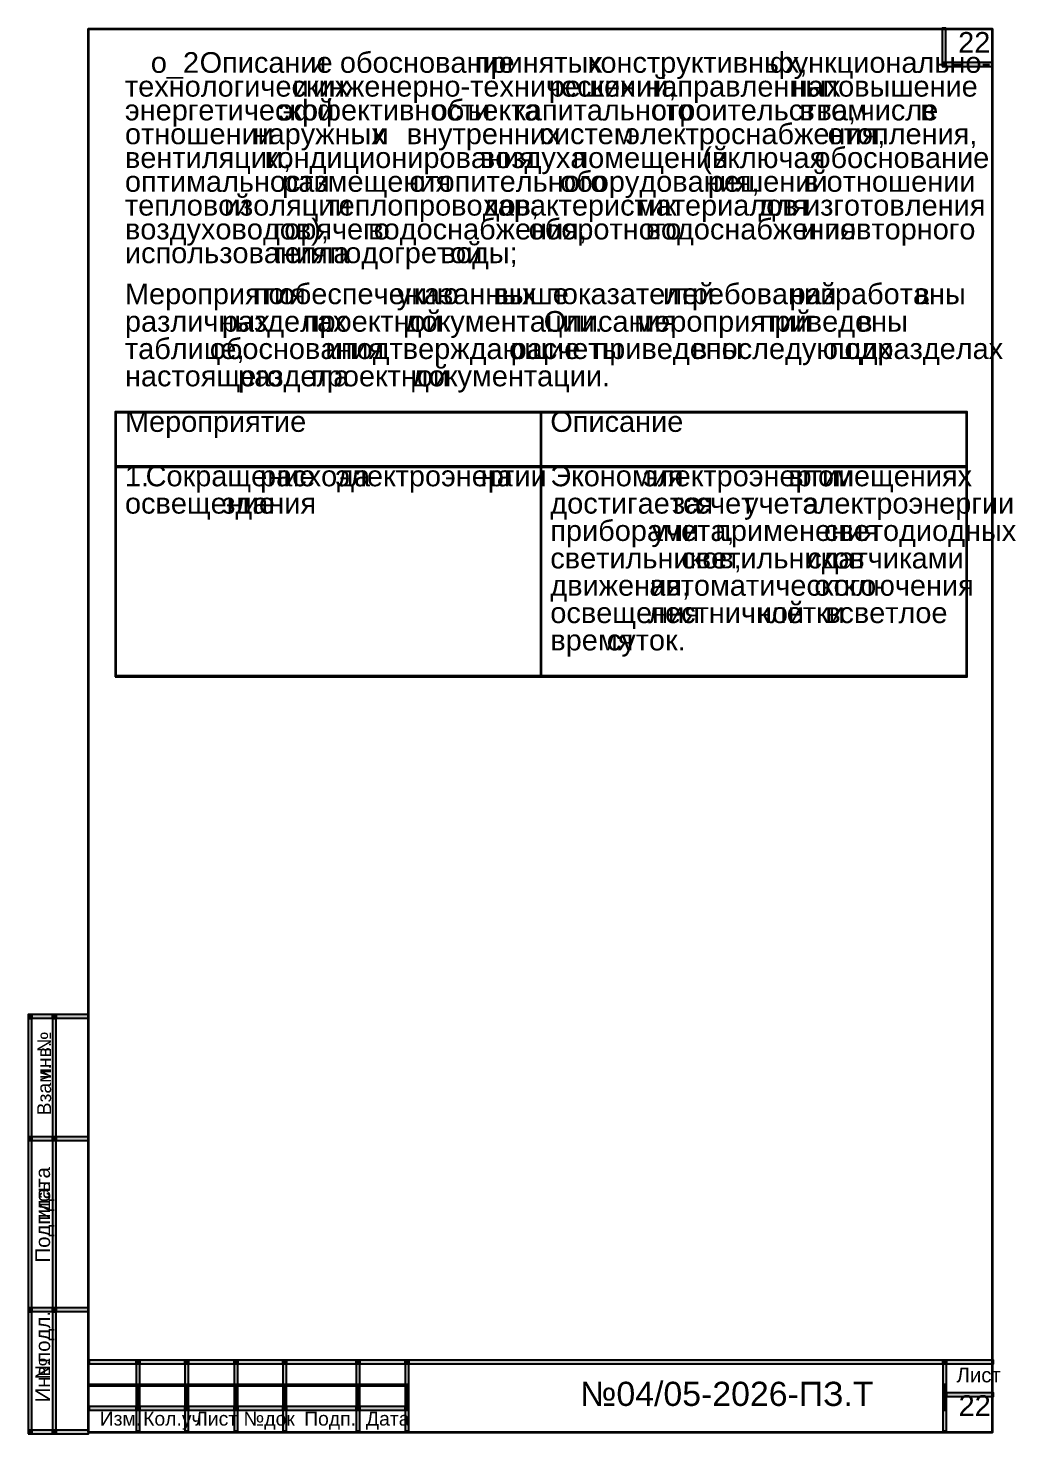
# Model space of a CAD drawing. Extents: x 8 to 21351, y 0 to 420.
# Drawn here: x 6518 to 6720.1, y 4.7 to 292.2 of the extents above; entities that cross this region are included whole.
import ezdxf

# ---------------------------------------------------------------- set-up
doc = ezdxf.new("R2010")
doc.units = 0
doc.layers.add('TEY_REVIEW_AXIS', color=7, linetype='Continuous')
doc.layers.add('TEY_REVIEW_LEADER', color=7, linetype='Continuous')
doc.styles.add('TEYPDFCAD_TEXT', font='arial.ttf')

msp = doc.modelspace()

# ---------------------------------------------------------------- hatches: boundary and pattern name
for points in [[(6705.06, 285.16), (6705.82, 285.16), (6705.82, 292.23), (6705.06, 292.23)], [(6705.06, 284.4), (6705.82, 284.4), (6705.82, 285.16), (6705.06, 285.16)], [(6705.06, 284.4), (6705.82, 284.4), (6705.82, 285.16), (6705.06, 285.16)], [(6705.82, 284.4), (6715.43, 284.4), (6715.43, 285.16), (6705.82, 285.16)], [(6535.86, 213.57), (6536.03, 213.57), (6536.03, 213.74), (6535.86, 213.74)], [(6535.86, 213.57), (6536.03, 213.57), (6536.03, 213.74), (6535.86, 213.74)], [(6535.86, 202.61), (6536.03, 202.61), (6536.03, 213.57), (6535.86, 213.57)], [(6536.03, 213.57), (6622.89, 213.57), (6622.89, 213.74), (6536.03, 213.74)], [(6622.89, 213.57), (6623.06, 213.57), (6623.06, 213.74), (6622.89, 213.74)], [(6622.89, 202.61), (6623.06, 202.61), (6623.06, 213.57), (6622.89, 213.57)], [(6623.06, 213.57), (6709.97, 213.57), (6709.97, 213.74), (6623.06, 213.74)], [(6709.97, 213.57), (6710.14, 213.57), (6710.14, 213.74), (6709.97, 213.74)], [(6709.97, 213.57), (6710.14, 213.57), (6710.14, 213.74), (6709.97, 213.74)], [(6709.97, 202.61), (6710.14, 202.61), (6710.14, 213.57), (6709.97, 213.57)], [(6535.86, 202.44), (6536.03, 202.44), (6536.03, 202.61), (6535.86, 202.61)], [(6535.86, 159.72), (6536.03, 159.72), (6536.03, 202.44), (6535.86, 202.44)], [(6536.03, 202.44), (6622.89, 202.44), (6622.89, 202.61), (6536.03, 202.61)], [(6622.89, 202.44), (6623.06, 202.44), (6623.06, 202.61), (6622.89, 202.61)], [(6622.89, 159.72), (6623.06, 159.72), (6623.06, 202.44), (6622.89, 202.44)], [(6623.06, 202.44), (6709.97, 202.44), (6709.97, 202.61), (6623.06, 202.61)], [(6709.97, 202.44), (6710.14, 202.44), (6710.14, 202.61), (6709.97, 202.61)], [(6709.97, 159.72), (6710.14, 159.72), (6710.14, 202.44), (6709.97, 202.44)], [(6535.86, 159.55), (6536.03, 159.55), (6536.03, 159.72), (6535.86, 159.72)], [(6535.86, 159.55), (6536.03, 159.55), (6536.03, 159.72), (6535.86, 159.72)], [(6536.03, 159.55), (6622.89, 159.55), (6622.89, 159.72), (6536.03, 159.72)], [(6622.89, 159.55), (6623.06, 159.55), (6623.06, 159.72), (6622.89, 159.72)], [(6623.06, 159.55), (6709.97, 159.55), (6709.97, 159.72), (6623.06, 159.72)], [(6709.97, 159.55), (6710.14, 159.55), (6710.14, 159.72), (6709.97, 159.72)], [(6709.97, 159.55), (6710.14, 159.55), (6710.14, 159.72), (6709.97, 159.72)], [(6518.03, 89.66), (6518.8, 89.66), (6518.8, 90.47), (6518.03, 90.47)], [(6518.03, 89.7), (6518.8, 89.7), (6518.8, 90.47), (6518.03, 90.47)], [(6518.03, 65.45), (6518.8, 65.45), (6518.8, 89.66), (6518.03, 89.66)], [(6518.8, 89.7), (6523.03, 89.7), (6523.03, 90.47), (6518.8, 90.47)], [(6523.03, 89.7), (6523.79, 89.7), (6523.79, 90.47), (6523.03, 90.47)], [(6523.03, 89.66), (6523.79, 89.66), (6523.79, 89.7), (6523.03, 89.7)], [(6523.03, 65.45), (6523.79, 65.45), (6523.79, 89.66), (6523.03, 89.66)], [(6523.79, 89.7), (6530.39, 89.7), (6530.39, 90.47), (6523.79, 90.47)], [(6518.03, 64.64), (6518.8, 64.64), (6518.8, 65.45), (6518.03, 65.45)], [(6518.03, 30.44), (6518.8, 30.44), (6518.8, 64.64), (6518.03, 64.64)], [(6518.8, 64.69), (6523.03, 64.69), (6523.03, 65.45), (6518.8, 65.45)], [(6523.03, 64.64), (6523.79, 64.64), (6523.79, 65.45), (6523.03, 65.45)], [(6523.03, 30.44), (6523.79, 30.44), (6523.79, 64.64), (6523.03, 64.64)], [(6523.79, 64.69), (6530.39, 64.69), (6530.39, 65.45), (6523.79, 65.45)], [(6518.03, 29.63), (6518.8, 29.63), (6518.8, 30.44), (6518.03, 30.44)], [(6518.03, 5.42), (6518.8, 5.42), (6518.8, 29.63), (6518.03, 29.63)], [(6518.8, 29.68), (6523.03, 29.68), (6523.03, 30.44), (6518.8, 30.44)], [(6523.03, 29.63), (6523.79, 29.63), (6523.79, 30.44), (6523.03, 30.44)], [(6523.03, 5.42), (6523.79, 5.42), (6523.79, 29.63), (6523.03, 29.63)], [(6523.79, 29.68), (6530.39, 29.68), (6530.39, 30.44), (6523.79, 30.44)], [(6530.52, 19.01), (6540.13, 19.01), (6540.13, 19.77), (6530.52, 19.77)], [(6540.13, 19.01), (6540.89, 19.01), (6540.89, 19.77), (6540.13, 19.77)], [(6540.13, 18.97), (6540.89, 18.97), (6540.89, 19.01), (6540.13, 19.01)], [(6540.13, 14.77), (6540.89, 14.77), (6540.89, 18.97), (6540.13, 18.97)], [(6540.89, 19.01), (6550.12, 19.01), (6550.12, 19.77), (6540.89, 19.77)], [(6550.12, 19.01), (6550.88, 19.01), (6550.88, 19.77), (6550.12, 19.77)], [(6550.12, 18.97), (6550.88, 18.97), (6550.88, 19.01), (6550.12, 19.01)], [(6550.12, 14.77), (6550.88, 14.77), (6550.88, 18.97), (6550.12, 18.97)], [(6550.88, 19.01), (6560.16, 19.01), (6560.16, 19.77), (6550.88, 19.77)], [(6560.16, 19.01), (6560.92, 19.01), (6560.92, 19.77), (6560.16, 19.77)], [(6560.16, 18.97), (6560.92, 18.97), (6560.92, 19.01), (6560.16, 19.01)], [(6560.16, 14.77), (6560.92, 14.77), (6560.92, 18.97), (6560.16, 18.97)], [(6560.92, 19.01), (6570.15, 19.01), (6570.15, 19.77), (6560.92, 19.77)], [(6570.15, 19.01), (6570.91, 19.01), (6570.91, 19.77), (6570.15, 19.77)], [(6570.15, 18.97), (6570.91, 18.97), (6570.91, 19.01), (6570.15, 19.01)], [(6570.15, 14.77), (6570.91, 14.77), (6570.91, 18.97), (6570.15, 18.97)], [(6570.91, 19.01), (6585.13, 19.01), (6585.13, 19.77), (6570.91, 19.77)], [(6585.13, 19.01), (6585.89, 19.01), (6585.89, 19.77), (6585.13, 19.77)], [(6585.13, 18.97), (6585.89, 18.97), (6585.89, 19.01), (6585.13, 19.01)], [(6585.13, 14.77), (6585.89, 14.77), (6585.89, 18.97), (6585.13, 18.97)], [(6585.89, 19.01), (6595.16, 19.01), (6595.16, 19.77), (6585.89, 19.77)], [(6595.16, 19.01), (6595.93, 19.01), (6595.93, 19.77), (6595.16, 19.77)], [(6595.16, 18.97), (6595.93, 18.97), (6595.93, 19.01), (6595.16, 19.01)], [(6595.16, 14.77), (6595.93, 14.77), (6595.93, 18.97), (6595.16, 18.97)], [(6595.93, 19.01), (6705.19, 19.01), (6705.19, 19.77), (6595.93, 19.77)], [(6705.19, 19.01), (6705.95, 19.01), (6705.95, 19.77), (6705.19, 19.77)], [(6705.19, 18.97), (6705.95, 18.97), (6705.95, 19.01), (6705.19, 19.01)], [(6705.19, 14.77), (6705.95, 14.77), (6705.95, 18.97), (6705.19, 18.97)], [(6705.95, 19.01), (6715.56, 19.01), (6715.56, 19.77), (6705.95, 19.77)], [(6530.52, 14.52), (6540.13, 14.52), (6540.13, 14.77), (6530.52, 14.77)], [(6540.13, 13.97), (6540.89, 13.97), (6540.89, 14.77), (6540.13, 14.77)], [(6540.89, 14.52), (6550.12, 14.52), (6550.12, 14.77), (6540.89, 14.77)], [(6550.12, 13.97), (6550.88, 13.97), (6550.88, 14.77), (6550.12, 14.77)], [(6550.88, 14.52), (6560.16, 14.52), (6560.16, 14.77), (6550.88, 14.77)], [(6560.16, 13.97), (6560.92, 13.97), (6560.92, 14.77), (6560.16, 14.77)], [(6560.92, 14.52), (6570.15, 14.52), (6570.15, 14.77), (6560.92, 14.77)], [(6570.15, 13.97), (6570.91, 13.97), (6570.91, 14.77), (6570.15, 14.77)], [(6570.91, 14.52), (6585.13, 14.52), (6585.13, 14.77), (6570.91, 14.77)], [(6585.13, 13.97), (6585.89, 13.97), (6585.89, 14.77), (6585.13, 14.77)], [(6585.89, 14.52), (6595.16, 14.52), (6595.16, 14.77), (6585.89, 14.77)], [(6595.16, 13.97), (6595.93, 13.97), (6595.93, 14.77), (6595.16, 14.77)], [(6705.19, 13.97), (6705.95, 13.97), (6705.95, 14.77), (6705.19, 14.77)], [(6540.13, 13.04), (6540.89, 13.04), (6540.89, 13.97), (6540.13, 13.97)], [(6540.13, 12.23), (6540.89, 12.23), (6540.89, 13.04), (6540.13, 13.04)], [(6540.13, 10.29), (6540.89, 10.29), (6540.89, 12.23), (6540.13, 12.23)], [(6550.12, 13.04), (6550.88, 13.04), (6550.88, 13.97), (6550.12, 13.97)], [(6550.12, 12.23), (6550.88, 12.23), (6550.88, 13.04), (6550.12, 13.04)], [(6550.12, 10.29), (6550.88, 10.29), (6550.88, 12.23), (6550.12, 12.23)], [(6560.16, 13.04), (6560.92, 13.04), (6560.92, 13.97), (6560.16, 13.97)], [(6560.16, 12.23), (6560.92, 12.23), (6560.92, 13.04), (6560.16, 13.04)], [(6560.16, 10.29), (6560.92, 10.29), (6560.92, 12.23), (6560.16, 12.23)], [(6570.15, 13.04), (6570.91, 13.04), (6570.91, 13.97), (6570.15, 13.97)], [(6570.15, 12.23), (6570.91, 12.23), (6570.91, 13.04), (6570.15, 13.04)], [(6570.15, 10.29), (6570.91, 10.29), (6570.91, 12.23), (6570.15, 12.23)], [(6585.13, 13.04), (6585.89, 13.04), (6585.89, 13.97), (6585.13, 13.97)], [(6585.13, 12.23), (6585.89, 12.23), (6585.89, 13.04), (6585.13, 13.04)], [(6585.13, 10.29), (6585.89, 10.29), (6585.89, 12.23), (6585.13, 12.23)], [(6595.16, 13.04), (6595.93, 13.04), (6595.93, 13.97), (6595.16, 13.97)], [(6595.16, 12.23), (6595.93, 12.23), (6595.93, 13.04), (6595.16, 13.04)], [(6595.16, 10.29), (6595.93, 10.29), (6595.93, 12.23), (6595.16, 12.23)], [(6705.19, 13.04), (6705.95, 13.04), (6705.95, 13.97), (6705.19, 13.97)], [(6705.19, 12.23), (6705.95, 12.23), (6705.95, 13.04), (6705.19, 13.04)], [(6705.19, 10.29), (6705.95, 10.29), (6705.95, 12.23), (6705.19, 12.23)], [(6705.95, 12.28), (6715.56, 12.28), (6715.56, 13.04), (6705.95, 13.04)], [(6530.52, 9.52), (6540.13, 9.52), (6540.13, 10.29), (6530.52, 10.29)], [(6540.13, 9.48), (6540.89, 9.48), (6540.89, 10.29), (6540.13, 10.29)], [(6540.13, 5.29), (6540.89, 5.29), (6540.89, 9.48), (6540.13, 9.48)], [(6540.89, 9.52), (6550.12, 9.52), (6550.12, 10.29), (6540.89, 10.29)], [(6550.12, 9.48), (6550.88, 9.48), (6550.88, 10.29), (6550.12, 10.29)], [(6550.12, 5.29), (6550.88, 5.29), (6550.88, 9.48), (6550.12, 9.48)], [(6550.88, 9.52), (6560.16, 9.52), (6560.16, 10.29), (6550.88, 10.29)], [(6560.16, 9.48), (6560.92, 9.48), (6560.92, 10.29), (6560.16, 10.29)], [(6560.16, 5.29), (6560.92, 5.29), (6560.92, 9.48), (6560.16, 9.48)], [(6560.92, 9.52), (6570.15, 9.52), (6570.15, 10.29), (6560.92, 10.29)], [(6570.15, 9.48), (6570.91, 9.48), (6570.91, 10.29), (6570.15, 10.29)], [(6570.15, 5.29), (6570.91, 5.29), (6570.91, 9.48), (6570.15, 9.48)], [(6570.91, 9.52), (6585.13, 9.52), (6585.13, 10.29), (6570.91, 10.29)], [(6585.13, 9.48), (6585.89, 9.48), (6585.89, 10.29), (6585.13, 10.29)], [(6585.13, 5.29), (6585.89, 5.29), (6585.89, 9.48), (6585.13, 9.48)], [(6585.89, 9.52), (6595.16, 9.52), (6595.16, 10.29), (6585.89, 10.29)], [(6595.16, 9.48), (6595.93, 9.48), (6595.93, 10.29), (6595.16, 10.29)], [(6595.16, 5.29), (6595.93, 5.29), (6595.93, 9.48), (6595.16, 9.48)], [(6705.19, 9.48), (6705.95, 9.48), (6705.95, 10.29), (6705.19, 10.29)], [(6705.19, 5.29), (6705.95, 5.29), (6705.95, 9.48), (6705.19, 9.48)], [(6518.03, 4.66), (6518.8, 4.66), (6518.8, 5.42), (6518.03, 5.42)], [(6518.03, 4.66), (6518.8, 4.66), (6518.8, 5.42), (6518.03, 5.42)], [(6518.8, 4.66), (6523.03, 4.66), (6523.03, 5.42), (6518.8, 5.42)], [(6523.03, 4.66), (6523.79, 4.66), (6523.79, 5.42), (6523.03, 5.42)], [(6523.79, 4.66), (6530.39, 4.66), (6530.39, 5.42), (6523.79, 5.42)]]:
    msp.add_hatch(color=256).paths.add_polyline_path(points)

# ---------------------------------------------------------------- linework, layer by layer
for points in [[(6705.06, 285.16), (6705.82, 285.16), (6705.82, 292.23), (6705.06, 292.23)], [(6705.06, 284.4), (6705.82, 284.4), (6705.82, 285.16), (6705.06, 285.16)], [(6705.06, 284.4), (6705.82, 284.4), (6705.82, 285.16), (6705.06, 285.16)], [(6705.82, 284.4), (6715.43, 284.4), (6715.43, 285.16), (6705.82, 285.16)], [(6535.86, 213.57), (6536.03, 213.57), (6536.03, 213.74), (6535.86, 213.74)], [(6535.86, 213.57), (6536.03, 213.57), (6536.03, 213.74), (6535.86, 213.74)], [(6535.86, 202.61), (6536.03, 202.61), (6536.03, 213.57), (6535.86, 213.57)], [(6536.03, 213.57), (6622.89, 213.57), (6622.89, 213.74), (6536.03, 213.74)], [(6622.89, 213.57), (6623.06, 213.57), (6623.06, 213.74), (6622.89, 213.74)], [(6622.89, 202.61), (6623.06, 202.61), (6623.06, 213.57), (6622.89, 213.57)], [(6623.06, 213.57), (6709.97, 213.57), (6709.97, 213.74), (6623.06, 213.74)], [(6709.97, 213.57), (6710.14, 213.57), (6710.14, 213.74), (6709.97, 213.74)], [(6709.97, 213.57), (6710.14, 213.57), (6710.14, 213.74), (6709.97, 213.74)], [(6709.97, 202.61), (6710.14, 202.61), (6710.14, 213.57), (6709.97, 213.57)], [(6535.86, 202.44), (6536.03, 202.44), (6536.03, 202.61), (6535.86, 202.61)], [(6535.86, 159.72), (6536.03, 159.72), (6536.03, 202.44), (6535.86, 202.44)], [(6536.03, 202.44), (6622.89, 202.44), (6622.89, 202.61), (6536.03, 202.61)], [(6622.89, 202.44), (6623.06, 202.44), (6623.06, 202.61), (6622.89, 202.61)], [(6622.89, 159.72), (6623.06, 159.72), (6623.06, 202.44), (6622.89, 202.44)], [(6623.06, 202.44), (6709.97, 202.44), (6709.97, 202.61), (6623.06, 202.61)], [(6709.97, 202.44), (6710.14, 202.44), (6710.14, 202.61), (6709.97, 202.61)], [(6709.97, 159.72), (6710.14, 159.72), (6710.14, 202.44), (6709.97, 202.44)], [(6535.86, 159.55), (6536.03, 159.55), (6536.03, 159.72), (6535.86, 159.72)], [(6535.86, 159.55), (6536.03, 159.55), (6536.03, 159.72), (6535.86, 159.72)], [(6536.03, 159.55), (6622.89, 159.55), (6622.89, 159.72), (6536.03, 159.72)], [(6622.89, 159.55), (6623.06, 159.55), (6623.06, 159.72), (6622.89, 159.72)], [(6623.06, 159.55), (6709.97, 159.55), (6709.97, 159.72), (6623.06, 159.72)], [(6709.97, 159.55), (6710.14, 159.55), (6710.14, 159.72), (6709.97, 159.72)], [(6709.97, 159.55), (6710.14, 159.55), (6710.14, 159.72), (6709.97, 159.72)], [(6518.03, 89.66), (6518.8, 89.66), (6518.8, 90.47), (6518.03, 90.47)], [(6518.03, 89.7), (6518.8, 89.7), (6518.8, 90.47), (6518.03, 90.47)], [(6518.03, 65.45), (6518.8, 65.45), (6518.8, 89.66), (6518.03, 89.66)], [(6518.8, 89.7), (6523.03, 89.7), (6523.03, 90.47), (6518.8, 90.47)], [(6523.03, 89.7), (6523.79, 89.7), (6523.79, 90.47), (6523.03, 90.47)], [(6523.03, 89.66), (6523.79, 89.66), (6523.79, 89.7), (6523.03, 89.7)], [(6523.03, 65.45), (6523.79, 65.45), (6523.79, 89.66), (6523.03, 89.66)], [(6523.79, 89.7), (6530.39, 89.7), (6530.39, 90.47), (6523.79, 90.47)], [(6518.03, 64.64), (6518.8, 64.64), (6518.8, 65.45), (6518.03, 65.45)], [(6518.03, 30.44), (6518.8, 30.44), (6518.8, 64.64), (6518.03, 64.64)], [(6518.8, 64.69), (6523.03, 64.69), (6523.03, 65.45), (6518.8, 65.45)], [(6523.03, 64.64), (6523.79, 64.64), (6523.79, 65.45), (6523.03, 65.45)], [(6523.03, 30.44), (6523.79, 30.44), (6523.79, 64.64), (6523.03, 64.64)], [(6523.79, 64.69), (6530.39, 64.69), (6530.39, 65.45), (6523.79, 65.45)], [(6518.03, 29.63), (6518.8, 29.63), (6518.8, 30.44), (6518.03, 30.44)], [(6518.03, 5.42), (6518.8, 5.42), (6518.8, 29.63), (6518.03, 29.63)], [(6518.8, 29.68), (6523.03, 29.68), (6523.03, 30.44), (6518.8, 30.44)], [(6523.03, 29.63), (6523.79, 29.63), (6523.79, 30.44), (6523.03, 30.44)], [(6523.03, 5.42), (6523.79, 5.42), (6523.79, 29.63), (6523.03, 29.63)], [(6523.79, 29.68), (6530.39, 29.68), (6530.39, 30.44), (6523.79, 30.44)], [(6530.52, 19.01), (6540.13, 19.01), (6540.13, 19.77), (6530.52, 19.77)], [(6540.13, 19.01), (6540.89, 19.01), (6540.89, 19.77), (6540.13, 19.77)], [(6540.13, 18.97), (6540.89, 18.97), (6540.89, 19.01), (6540.13, 19.01)], [(6540.13, 14.77), (6540.89, 14.77), (6540.89, 18.97), (6540.13, 18.97)], [(6540.89, 19.01), (6550.12, 19.01), (6550.12, 19.77), (6540.89, 19.77)], [(6550.12, 19.01), (6550.88, 19.01), (6550.88, 19.77), (6550.12, 19.77)], [(6550.12, 18.97), (6550.88, 18.97), (6550.88, 19.01), (6550.12, 19.01)], [(6550.12, 14.77), (6550.88, 14.77), (6550.88, 18.97), (6550.12, 18.97)], [(6550.88, 19.01), (6560.16, 19.01), (6560.16, 19.77), (6550.88, 19.77)], [(6560.16, 19.01), (6560.92, 19.01), (6560.92, 19.77), (6560.16, 19.77)], [(6560.16, 18.97), (6560.92, 18.97), (6560.92, 19.01), (6560.16, 19.01)], [(6560.16, 14.77), (6560.92, 14.77), (6560.92, 18.97), (6560.16, 18.97)], [(6560.92, 19.01), (6570.15, 19.01), (6570.15, 19.77), (6560.92, 19.77)], [(6570.15, 19.01), (6570.91, 19.01), (6570.91, 19.77), (6570.15, 19.77)], [(6570.15, 18.97), (6570.91, 18.97), (6570.91, 19.01), (6570.15, 19.01)], [(6570.15, 14.77), (6570.91, 14.77), (6570.91, 18.97), (6570.15, 18.97)], [(6570.91, 19.01), (6585.13, 19.01), (6585.13, 19.77), (6570.91, 19.77)], [(6585.13, 19.01), (6585.89, 19.01), (6585.89, 19.77), (6585.13, 19.77)], [(6585.13, 18.97), (6585.89, 18.97), (6585.89, 19.01), (6585.13, 19.01)], [(6585.13, 14.77), (6585.89, 14.77), (6585.89, 18.97), (6585.13, 18.97)], [(6585.89, 19.01), (6595.16, 19.01), (6595.16, 19.77), (6585.89, 19.77)], [(6595.16, 19.01), (6595.93, 19.01), (6595.93, 19.77), (6595.16, 19.77)], [(6595.16, 18.97), (6595.93, 18.97), (6595.93, 19.01), (6595.16, 19.01)], [(6595.16, 14.77), (6595.93, 14.77), (6595.93, 18.97), (6595.16, 18.97)], [(6595.93, 19.01), (6705.19, 19.01), (6705.19, 19.77), (6595.93, 19.77)], [(6705.19, 19.01), (6705.95, 19.01), (6705.95, 19.77), (6705.19, 19.77)], [(6705.19, 18.97), (6705.95, 18.97), (6705.95, 19.01), (6705.19, 19.01)], [(6705.19, 14.77), (6705.95, 14.77), (6705.95, 18.97), (6705.19, 18.97)], [(6705.95, 19.01), (6715.56, 19.01), (6715.56, 19.77), (6705.95, 19.77)], [(6530.52, 14.52), (6540.13, 14.52), (6540.13, 14.77), (6530.52, 14.77)], [(6540.13, 13.97), (6540.89, 13.97), (6540.89, 14.77), (6540.13, 14.77)], [(6540.89, 14.52), (6550.12, 14.52), (6550.12, 14.77), (6540.89, 14.77)], [(6550.12, 13.97), (6550.88, 13.97), (6550.88, 14.77), (6550.12, 14.77)], [(6550.88, 14.52), (6560.16, 14.52), (6560.16, 14.77), (6550.88, 14.77)], [(6560.16, 13.97), (6560.92, 13.97), (6560.92, 14.77), (6560.16, 14.77)], [(6560.92, 14.52), (6570.15, 14.52), (6570.15, 14.77), (6560.92, 14.77)], [(6570.15, 13.97), (6570.91, 13.97), (6570.91, 14.77), (6570.15, 14.77)], [(6570.91, 14.52), (6585.13, 14.52), (6585.13, 14.77), (6570.91, 14.77)], [(6585.13, 13.97), (6585.89, 13.97), (6585.89, 14.77), (6585.13, 14.77)], [(6585.89, 14.52), (6595.16, 14.52), (6595.16, 14.77), (6585.89, 14.77)], [(6595.16, 13.97), (6595.93, 13.97), (6595.93, 14.77), (6595.16, 14.77)], [(6705.19, 13.97), (6705.95, 13.97), (6705.95, 14.77), (6705.19, 14.77)], [(6540.13, 13.04), (6540.89, 13.04), (6540.89, 13.97), (6540.13, 13.97)], [(6540.13, 12.23), (6540.89, 12.23), (6540.89, 13.04), (6540.13, 13.04)], [(6540.13, 10.29), (6540.89, 10.29), (6540.89, 12.23), (6540.13, 12.23)], [(6550.12, 13.04), (6550.88, 13.04), (6550.88, 13.97), (6550.12, 13.97)], [(6550.12, 12.23), (6550.88, 12.23), (6550.88, 13.04), (6550.12, 13.04)], [(6550.12, 10.29), (6550.88, 10.29), (6550.88, 12.23), (6550.12, 12.23)], [(6560.16, 13.04), (6560.92, 13.04), (6560.92, 13.97), (6560.16, 13.97)], [(6560.16, 12.23), (6560.92, 12.23), (6560.92, 13.04), (6560.16, 13.04)], [(6560.16, 10.29), (6560.92, 10.29), (6560.92, 12.23), (6560.16, 12.23)], [(6570.15, 13.04), (6570.91, 13.04), (6570.91, 13.97), (6570.15, 13.97)], [(6570.15, 12.23), (6570.91, 12.23), (6570.91, 13.04), (6570.15, 13.04)], [(6570.15, 10.29), (6570.91, 10.29), (6570.91, 12.23), (6570.15, 12.23)], [(6585.13, 13.04), (6585.89, 13.04), (6585.89, 13.97), (6585.13, 13.97)], [(6585.13, 12.23), (6585.89, 12.23), (6585.89, 13.04), (6585.13, 13.04)], [(6585.13, 10.29), (6585.89, 10.29), (6585.89, 12.23), (6585.13, 12.23)], [(6595.16, 13.04), (6595.93, 13.04), (6595.93, 13.97), (6595.16, 13.97)], [(6595.16, 12.23), (6595.93, 12.23), (6595.93, 13.04), (6595.16, 13.04)], [(6595.16, 10.29), (6595.93, 10.29), (6595.93, 12.23), (6595.16, 12.23)], [(6705.19, 13.04), (6705.95, 13.04), (6705.95, 13.97), (6705.19, 13.97)], [(6705.19, 12.23), (6705.95, 12.23), (6705.95, 13.04), (6705.19, 13.04)], [(6705.19, 10.29), (6705.95, 10.29), (6705.95, 12.23), (6705.19, 12.23)], [(6705.95, 12.28), (6715.56, 12.28), (6715.56, 13.04), (6705.95, 13.04)], [(6530.52, 9.52), (6540.13, 9.52), (6540.13, 10.29), (6530.52, 10.29)], [(6540.13, 9.48), (6540.89, 9.48), (6540.89, 10.29), (6540.13, 10.29)], [(6540.13, 5.29), (6540.89, 5.29), (6540.89, 9.48), (6540.13, 9.48)], [(6540.89, 9.52), (6550.12, 9.52), (6550.12, 10.29), (6540.89, 10.29)], [(6550.12, 9.48), (6550.88, 9.48), (6550.88, 10.29), (6550.12, 10.29)], [(6550.12, 5.29), (6550.88, 5.29), (6550.88, 9.48), (6550.12, 9.48)], [(6550.88, 9.52), (6560.16, 9.52), (6560.16, 10.29), (6550.88, 10.29)], [(6560.16, 9.48), (6560.92, 9.48), (6560.92, 10.29), (6560.16, 10.29)], [(6560.16, 5.29), (6560.92, 5.29), (6560.92, 9.48), (6560.16, 9.48)], [(6560.92, 9.52), (6570.15, 9.52), (6570.15, 10.29), (6560.92, 10.29)], [(6570.15, 9.48), (6570.91, 9.48), (6570.91, 10.29), (6570.15, 10.29)], [(6570.15, 5.29), (6570.91, 5.29), (6570.91, 9.48), (6570.15, 9.48)], [(6570.91, 9.52), (6585.13, 9.52), (6585.13, 10.29), (6570.91, 10.29)], [(6585.13, 9.48), (6585.89, 9.48), (6585.89, 10.29), (6585.13, 10.29)], [(6585.13, 5.29), (6585.89, 5.29), (6585.89, 9.48), (6585.13, 9.48)], [(6585.89, 9.52), (6595.16, 9.52), (6595.16, 10.29), (6585.89, 10.29)], [(6595.16, 9.48), (6595.93, 9.48), (6595.93, 10.29), (6595.16, 10.29)], [(6595.16, 5.29), (6595.93, 5.29), (6595.93, 9.48), (6595.16, 9.48)], [(6705.19, 9.48), (6705.95, 9.48), (6705.95, 10.29), (6705.19, 10.29)], [(6705.19, 5.29), (6705.95, 5.29), (6705.95, 9.48), (6705.19, 9.48)], [(6518.03, 4.66), (6518.8, 4.66), (6518.8, 5.42), (6518.03, 5.42)], [(6518.03, 4.66), (6518.8, 4.66), (6518.8, 5.42), (6518.03, 5.42)], [(6518.8, 4.66), (6523.03, 4.66), (6523.03, 5.42), (6518.8, 5.42)], [(6523.03, 4.66), (6523.79, 4.66), (6523.79, 5.42), (6523.03, 5.42)], [(6523.79, 4.66), (6530.39, 4.66), (6530.39, 5.42), (6523.79, 5.42)]]:
    msp.add_lwpolyline(points, close=True)
at = {"layer": 'TEY_REVIEW_AXIS', "lineweight": 35}
msp.add_lwpolyline([(6530.33, 5), (6715.33, 5), (6715.33, 292), (6530.33, 292)], close=True, dxfattribs=at)

# ---------------------------------------------------------------- texts
at = {"color": 7, "style": 'TEYPDFCAD_TEXT'}
for s, height, p in [('обоснование', 4.2333, (6581.83, 283.08)), ('Описание', 4.233, (6553.13, 283.08)), ('и', 4.23, (6575.73, 283.08)), ('принятых', 4.233, (6609.43, 283.08)), ('конструктивных,', 4.2333, (6632.55, 283.08)), ('функционально-', 4.2333, (6669.8, 283.08)), ('решений,', 4.233, (6624.55, 278.21)), ('технологических', 4.2333, (6537.85, 278.21)), ('и', 4.23, (6572.14, 278.21)), ('инженерно-технических', 4.2333, (6576.29, 278.21)), ('направленных', 4.2333, (6644.32, 278.21)), ('на', 4.233, (6674.29, 278.21)), ('повышение', 4.233, (6680.56, 278.21)), ('энергетической', 4.2333, (6537.85, 273.35)), ('эффективности', 4.2333, (6569.3, 273.35)), ('объекта', 4.233, (6600.59, 273.35)), ('капитального', 4.2333, (6617.27, 273.35)), ('строительства,', 4.2333, (6645.59, 273.35)), ('в', 4.23, (6675.85, 273.35)), ('том', 4.233, (6679.62, 273.35)), ('числе', 4.233, (6688.17, 273.35)), ('в', 4.23, (6700.58, 273.35)), ('отношении', 4.233, (6537.85, 268.48)), ('наружных', 4.233, (6563.97, 268.48)), ('и', 4.23, (6588.48, 268.48)), ('внутренних', 4.233, (6595.51, 268.48)), ('систем', 4.233, (6622.65, 268.48)), ('электроснабжения,', 4.2333, (6640.22, 268.48)), ('отопления,', 4.233, (6681.62, 268.48)), ('помещений', 4.233, (6629.42, 263.61)), ('(включая', 4.233, (6655.97, 263.61)), ('обоснование', 4.2333, (6678.92, 263.61)), ('вентиляции,', 4.2333, (6537.85, 263.61)), ('кондиционирования', 4.2333, (6566.47, 263.61)), ('воздуха', 4.233, (6610.46, 263.61)), ('оптимальности', 4.2333, (6537.85, 258.74)), ('размещения', 4.233, (6570.02, 258.74)), ('отопительного', 4.2333, (6596.02, 258.74)), ('оборудования,', 4.2333, (6626.88, 258.74)), ('решений', 4.233, (6657.11, 258.74)), ('в', 4.23, (6676.63, 258.74)), ('отношении', 4.233, (6681.41, 258.74)), ('тепловой', 4.233, (6537.85, 253.87)), ('изоляции', 4.233, (6558.08, 253.87)), ('теплопроводов,', 4.2333, (6578.87, 253.87)), ('характеристик', 4.2333, (6611.17, 253.87)), ('материалов', 4.233, (6642.37, 253.87)), ('для', 4.233, (6667.48, 253.87)), ('изготовления', 4.2333, (6676.79, 253.87)), ('воздуховодов),', 4.2333, (6537.85, 249)), ('водоснабжения,', 4.2333, (6587.63, 249)), ('оборотного', 4.233, (6620.44, 249)), ('водоснабжения', 4.2333, (6644.36, 249)), ('горячего', 4.233, (6568.28, 249)), ('и', 4.23, (6676.11, 249)), ('повторного', 4.233, (6680.94, 249)), ('использования', 4.2333, (6537.85, 244.14)), ('тепла', 4.233, (6567.82, 244.14)), ('подогретой', 4.233, (6579.72, 244.14)), ('воды;', 4.233, (6602.41, 244.14)), ('Мероприятия', 4.2333, (6537.85, 235.75)), ('по', 4.233, (6564.01, 235.75)), ('обеспечению', 4.2333, (6569.3, 235.75)), ('указанных', 4.233, (6593.47, 235.75)), ('выше', 4.233, (6613.24, 235.75)), ('показателей', 4.2333, (6624.03, 235.75)), ('и', 4.23, (6647.95, 235.75)), ('требований', 4.233, (6651.13, 235.75)), ('разработаны', 4.2333, (6673.82, 235.75)), ('в', 4.23, (6699.39, 235.75)), ('различных', 4.233, (6537.85, 230.12)), ('разделах', 4.233, (6557.66, 230.12)), ('проектной', 4.233, (6574.46, 230.12)), ('документации.', 4.2333, (6595.08, 230.12)), ('Описания', 4.233, (6623.53, 230.12)), ('мероприятий', 4.2333, (6642.07, 230.12)), ('приведены', 4.233, (6667.55, 230.12)), ('в', 4.23, (6687.66, 230.12)), ('таблице,', 4.233, (6537.85, 224.54)), ('обоснования', 4.2333, (6555.2, 224.54)), ('и', 4.23, (6578.87, 224.54)), ('подтверждающие', 4.2333, (6582.04, 224.54)), ('расчеты', 4.233, (6616.75, 224.54)), ('приведены', 4.233, (6633.73, 224.54)), ('в', 4.23, (6653.84, 224.54)), ('последующих', 4.2333, (6656.72, 224.54)), ('подразделах', 4.2333, (6681.86, 224.54)), ('настоящего', 4.233, (6537.85, 218.95)), ('раздела', 4.233, (6561, 218.95)), ('проектной', 4.233, (6575.94, 218.95)), ('документации.', 4.2333, (6596.56, 218.95)), ('Мероприятие', 4.2333, (6537.85, 209.63)), ('Описание', 4.233, (6624.88, 209.63)), ('1.', 4.233, (6537.85, 198.5)), ('Сокращение', 4.233, (6542.08, 198.5)), ('расхода', 4.233, (6565.49, 198.5)), ('электроэнергии', 4.2333, (6580.89, 198.5)), ('на', 4.233, (6610.65, 198.5)), ('Экономия', 4.233, (6624.88, 198.5)), ('электроэнергии', 4.2333, (6643.85, 198.5)), ('в', 4.23, (6673.56, 198.5)), ('помещениях', 4.233, (6676.44, 198.5)), ('освещение', 4.233, (6537.85, 192.91)), ('здания', 4.233, (6557.74, 192.91)), ('достигается', 4.2333, (6624.88, 192.91)), ('за', 4.233, (6649.77, 192.91)), ('счет', 4.233, (6654.6, 192.91)), ('учета', 4.233, (6664.51, 192.91)), ('электроэнергии', 4.2333, (6676.53, 192.91)), ('приборами', 4.233, (6624.88, 187.32)), ('учета,', 4.233, (6645.58, 187.32)), ('применения', 4.233, (6658.62, 187.32)), ('светодиодных', 4.2333, (6680.85, 187.32)), ('светильников,', 4.2333, (6624.88, 181.69)), ('светильников', 4.2333, (6651.68, 181.69)), ('с', 4.23, (6677.46, 181.69)), ('датчиками', 4.233, (6680.38, 181.69)), ('движения,', 4.233, (6624.88, 176.11)), ('автоматического', 4.2333, (6645.12, 176.11)), ('отключения', 4.233, (6678.9, 176.11)), ('освещения', 4.233, (6624.88, 170.52)), ('лестничной', 4.233, (6644.9, 170.52)), ('клетки', 4.233, (6667.21, 170.52)), ('в', 4.23, (6681.14, 170.52)), ('светлое', 4.233, (6684.02, 170.52)), ('время', 4.233, (6624.88, 164.93)), ('суток.', 4.233, (6636.44, 164.93)), ('Лист', 2.988, (6707.98, 15.2)), ('№04/05-2026-ПЗ.Т', 4.953, (6630.98, 10.37)), ('Кол.уч', 2.836, (6541.57, 6.35)), ('Лист', 2.836, (6552.2, 6.35)), ('№док', 2.836, (6562.1, 6.35)), ('Подп.', 2.836, (6574.51, 6.35)), ('Дата', 2.836, (6587.16, 6.35))]:
    msp.add_text(s, height=height, dxfattribs=at).set_placement(p)
for s, height, p in [('№', 2.84, (6522.73, 82.72)), ('инв.', 2.836, (6522.73, 77.26)), ('Взам.', 2.836, (6522.73, 69.81)), ('дата', 2.988, (6522.52, 50.24)), ('Подпись', 2.988, (6522.52, 39.71)), ('и', 2.99, (6522.52, 48.34)), ('подл.', 2.988, (6522.52, 19.18)), ('№', 2.99, (6522.52, 15.79)), ('Инв.', 2.988, (6522.52, 11.09))]:
    msp.add_text(s, height=height, rotation=90, dxfattribs=at).set_placement(p)
at = {"layer": 'TEY_REVIEW_LEADER', "color": 7, "style": 'TEYPDFCAD_TEXT'}
for s, height, p in [('22', 4.233, (6708.32, 287.19)), ('о_2', 4.233, (6543.14, 283.08)), ('22', 4.233, (6708.41, 8.34)), ('Изм.', 2.836, (6532.68, 6.35))]:
    msp.add_text(s, height=height, dxfattribs=at).set_placement(p)

doc.saveas('drawing.dxf')
